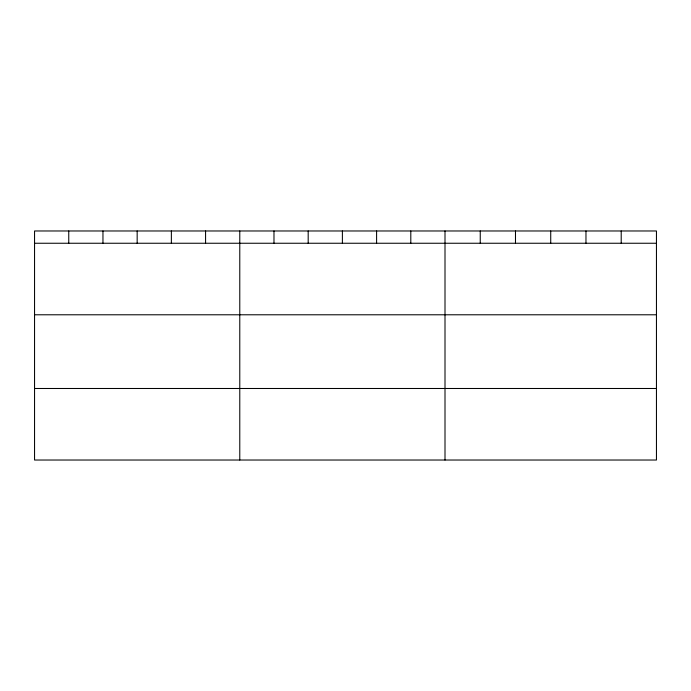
<?xml version="1.0" encoding="UTF-8"?>
<svg xmlns="http://www.w3.org/2000/svg" width="691" height="691" viewBox="0 0 691 691"><rect width="100%" height="100%" fill="white"/><g stroke="black" fill="none" stroke-linecap="round" stroke-linejoin="round"><path stroke-width="1.04" d="M656.45 314.785L656.45 230.975L34.55 230.975L34.55 460.025L656.45 460.025L656.45 314.785L34.55 314.785M34.55 243.249L656.45 243.249M34.55 388.489L656.45 388.489M621.209 230.975L621.209 243.249M585.968 230.975L585.968 243.249M550.727 230.975L550.727 243.249M515.486 230.975L515.486 243.249M480.245 230.975L480.245 243.249M445.004 230.975L445.004 460.025M410.8 230.975L410.8 243.249M376.595 230.975L376.595 243.249M342.39 230.975L342.39 243.249M308.186 230.975L308.186 243.249M273.981 230.975L273.981 243.249M239.777 230.975L239.777 460.025M205.572 230.975L205.572 243.249M171.368 230.975L171.368 243.249M137.163 230.975L137.163 243.249M102.959 230.975L102.959 243.249M68.754 230.975L68.754 243.249"/></g></svg>
